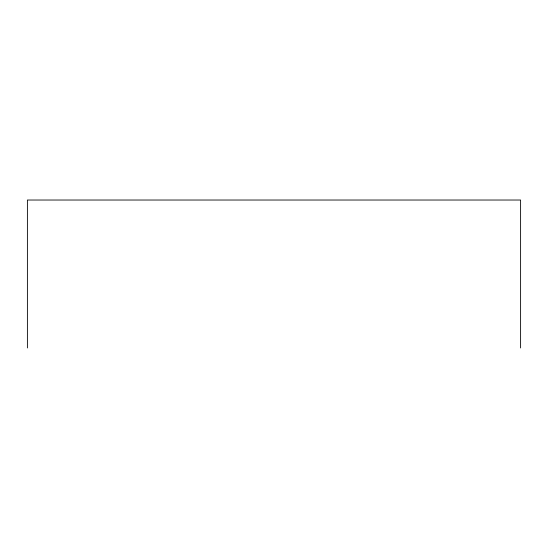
<?xml version="1.0" encoding="UTF-8"?>
<svg xmlns="http://www.w3.org/2000/svg" width="548" height="548" viewBox="0 0 548 548"><rect width="100%" height="100%" fill="white"/><g stroke="black" fill="none" stroke-linecap="round" stroke-linejoin="round"><path stroke-width="0.82" d="M520.6 347.973L520.6 200.027L27.4 200.027L27.4 347.973"/></g></svg>
